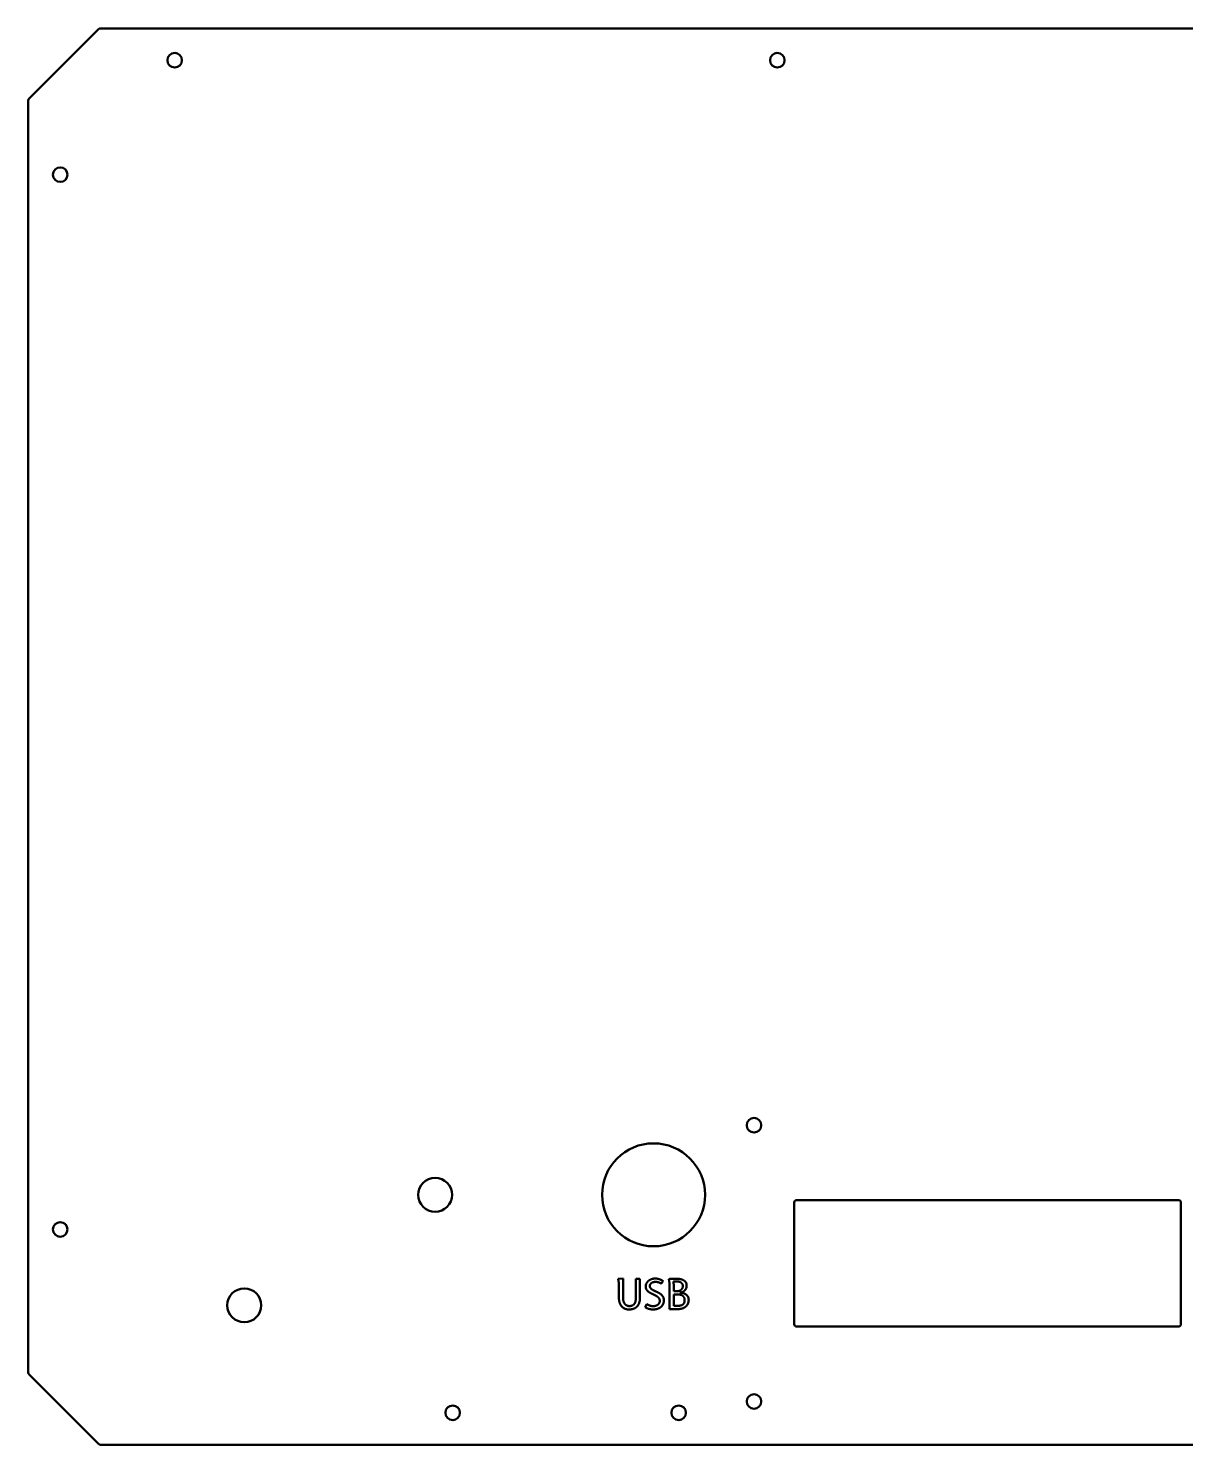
# Model space of a CAD drawing. Header units: millimetres. Extents: x 15 to 397, y 12 to 294.
# Drawn here: x 15.3 to 245.7, y 11.9 to 293.9 of the extents above; entities that cross this region are included whole.
import ezdxf

# ---------------------------------------------------------------- set-up
doc = ezdxf.new("R2010")
doc.units = ezdxf.units.MM
doc.layers.add('Visible (ANSI)', color=7, linetype='Continuous', lineweight=50)

msp = doc.modelspace()

# ---------------------------------------------------------------- linework, layer by layer
at = {"layer": 'Visible (ANSI)'}
for p, q in [((29.27, 293.78), (15.42, 279.93)), ((382.92, 293.92), (29.62, 293.92)), ((15.27, 279.57), (15.27, 26.27)), ((167.77, 35.92), (167.77, 60.12)), ((168.27, 60.62), (244.27, 60.62)), ((244.77, 60.12), (244.77, 35.92)), ((132.74, 44.93), (133.69, 45.01)), ((132.86, 44.08), (132.74, 44.93)), ((132.86, 41.2), (132.86, 44.08)), ((133.69, 45.01), (133.69, 41.13)), ((136.22, 44.93), (137.04, 44.93)), ((136.22, 40.93), (136.22, 44.93)), ((137.04, 44.93), (137.04, 41.01)), ((141.65, 44.51), (141.26, 44.02)), ((142.94, 44.09), (142.82, 44.89)), ((142.94, 38.91), (142.94, 44.09)), ((143.71, 44.37), (143.79, 43.51)), ((143.79, 43.51), (143.79, 42.46)), ((143.79, 42.46), (144.23, 42.46)), ((145.59, 42.36), (144.97, 42.18)), ((138.09, 39.29), (138.46, 39.89)), ((144.51, 41.84), (143.79, 41.84)), ((143.79, 41.84), (143.79, 39.55)), ((143.79, 39.55), (144.35, 39.55)), ((144.97, 42.18), (145.57, 42.13)), ((144.59, 38.91), (142.94, 38.91)), ((244.27, 35.42), (168.27, 35.42)), ((15.42, 25.92), (29.27, 12.07)), ((29.62, 11.92), (382.92, 11.92))]:
    msp.add_line(p, q, dxfattribs=at)
for centre, radius in [((44.41, 287.57), 1.45), ((164.41, 287.57), 1.45), ((21.62, 264.78), 1.45), ((159.77, 75.52), 1.45), ((139.77, 61.67), 10.25), ((96.27, 61.67), 3.38), ((21.62, 54.78), 1.45), ((58.27, 39.67), 3.38), ((159.77, 20.52), 1.45), ((99.77, 18.27), 1.45), ((144.77, 18.27), 1.45)]:
    msp.add_circle(centre, radius, dxfattribs=at)
for centre, start, end in [((29.62, 293.42), 90, 135), ((15.77, 279.57), 135, 180), ((168.27, 60.12), 90, 180), ((244.27, 60.12), 0, 90), ((168.27, 35.92), 180, 270), ((244.27, 35.92), 270, 0), ((15.77, 26.27), 180, 225), ((29.62, 12.42), 225, 270)]:
    msp.add_arc(centre, 0.5, start, end, dxfattribs=at)
for points in [[(138.21, 43.39), (138.21, 43.78), (138.53, 44.37), (139.06, 44.78), (139.73, 45), (140.07, 45)], [(141, 40.57), (141, 40.83), (140.76, 41.21), (140.37, 41.53), (139.87, 41.78), (139.34, 42.02), (138.84, 42.29), (138.45, 42.64), (138.21, 43.09), (138.21, 43.39)], [(140.18, 44.33), (139.96, 44.33), (139.54, 44.24), (139.23, 44.05), (139.03, 43.73), (139.03, 43.5)], [(139.03, 43.5), (139.03, 43.28), (139.27, 42.95), (139.66, 42.69), (140.16, 42.46), (140.68, 42.22), (141.19, 41.93), (141.58, 41.53), (141.82, 41), (141.82, 40.64)], [(140.07, 45), (140.92, 45), (141.65, 44.51)], [(141.26, 44.02), (140.99, 44.18), (140.48, 44.33), (140.18, 44.33)], [(142.82, 44.89), (142.94, 44.91), (143.26, 44.94), (143.59, 44.96), (143.93, 44.97), (144.06, 44.97)], [(144.32, 44.43), (144.25, 44.43), (144.09, 44.42), (143.92, 44.4), (143.77, 44.38), (143.71, 44.37)], [(144.06, 44.97), (144.5, 44.97), (145.33, 44.86), (145.98, 44.55), (146.36, 44.02), (146.36, 43.6)], [(144.23, 42.46), (144.49, 42.46), (144.98, 42.57), (145.36, 42.83), (145.59, 43.23), (145.59, 43.52)], [(145.59, 43.52), (145.59, 43.78), (145.37, 44.14), (145, 44.35), (144.54, 44.43), (144.32, 44.43)], [(146.36, 43.6), (146.36, 43.17), (145.94, 42.53), (145.59, 42.36)], [(134.89, 38.84), (134.4, 38.84), (133.65, 39.18), (133.13, 39.8), (132.86, 40.68), (132.86, 41.2)], [(133.69, 41.13), (133.69, 40.75), (133.89, 40.15), (134.23, 39.74), (134.68, 39.52), (134.93, 39.52)], [(137.04, 41.01), (137.04, 40.46), (136.71, 39.65), (136.14, 39.11), (135.35, 38.84), (134.89, 38.84)], [(134.93, 39.52), (135.23, 39.52), (135.71, 39.7), (136.04, 40.05), (136.22, 40.58), (136.22, 40.93)], [(138.46, 39.89), (138.54, 39.84), (138.8, 39.71), (139.12, 39.58), (139.48, 39.5), (139.67, 39.5)], [(139.67, 39.5), (139.92, 39.5), (140.39, 39.63), (140.77, 39.89), (141, 40.29), (141, 40.57)], [(141.82, 40.64), (141.82, 40.34), (141.65, 39.84), (141.37, 39.44), (140.98, 39.14), (140.51, 38.94), (140, 38.84), (139.73, 38.84)], [(144.35, 39.55), (144.75, 39.55), (145.35, 39.66), (145.76, 39.93), (145.96, 40.38), (145.96, 40.71)], [(145.96, 40.71), (145.96, 41.01), (145.75, 41.44), (145.37, 41.71), (144.83, 41.84), (144.51, 41.84)], [(146.76, 40.75), (146.76, 40.41), (146.58, 39.88), (146.27, 39.47), (145.84, 39.17), (145.35, 38.99), (144.83, 38.91), (144.59, 38.91)], [(145.57, 42.13), (145.81, 42.06), (146.25, 41.83), (146.58, 41.49), (146.76, 41.05), (146.76, 40.75)], [(139.73, 38.84), (138.79, 38.85), (138.09, 39.29)]]:
    msp.add_open_spline(points, degree=2, dxfattribs=at)

doc.saveas('drawing.dxf')
